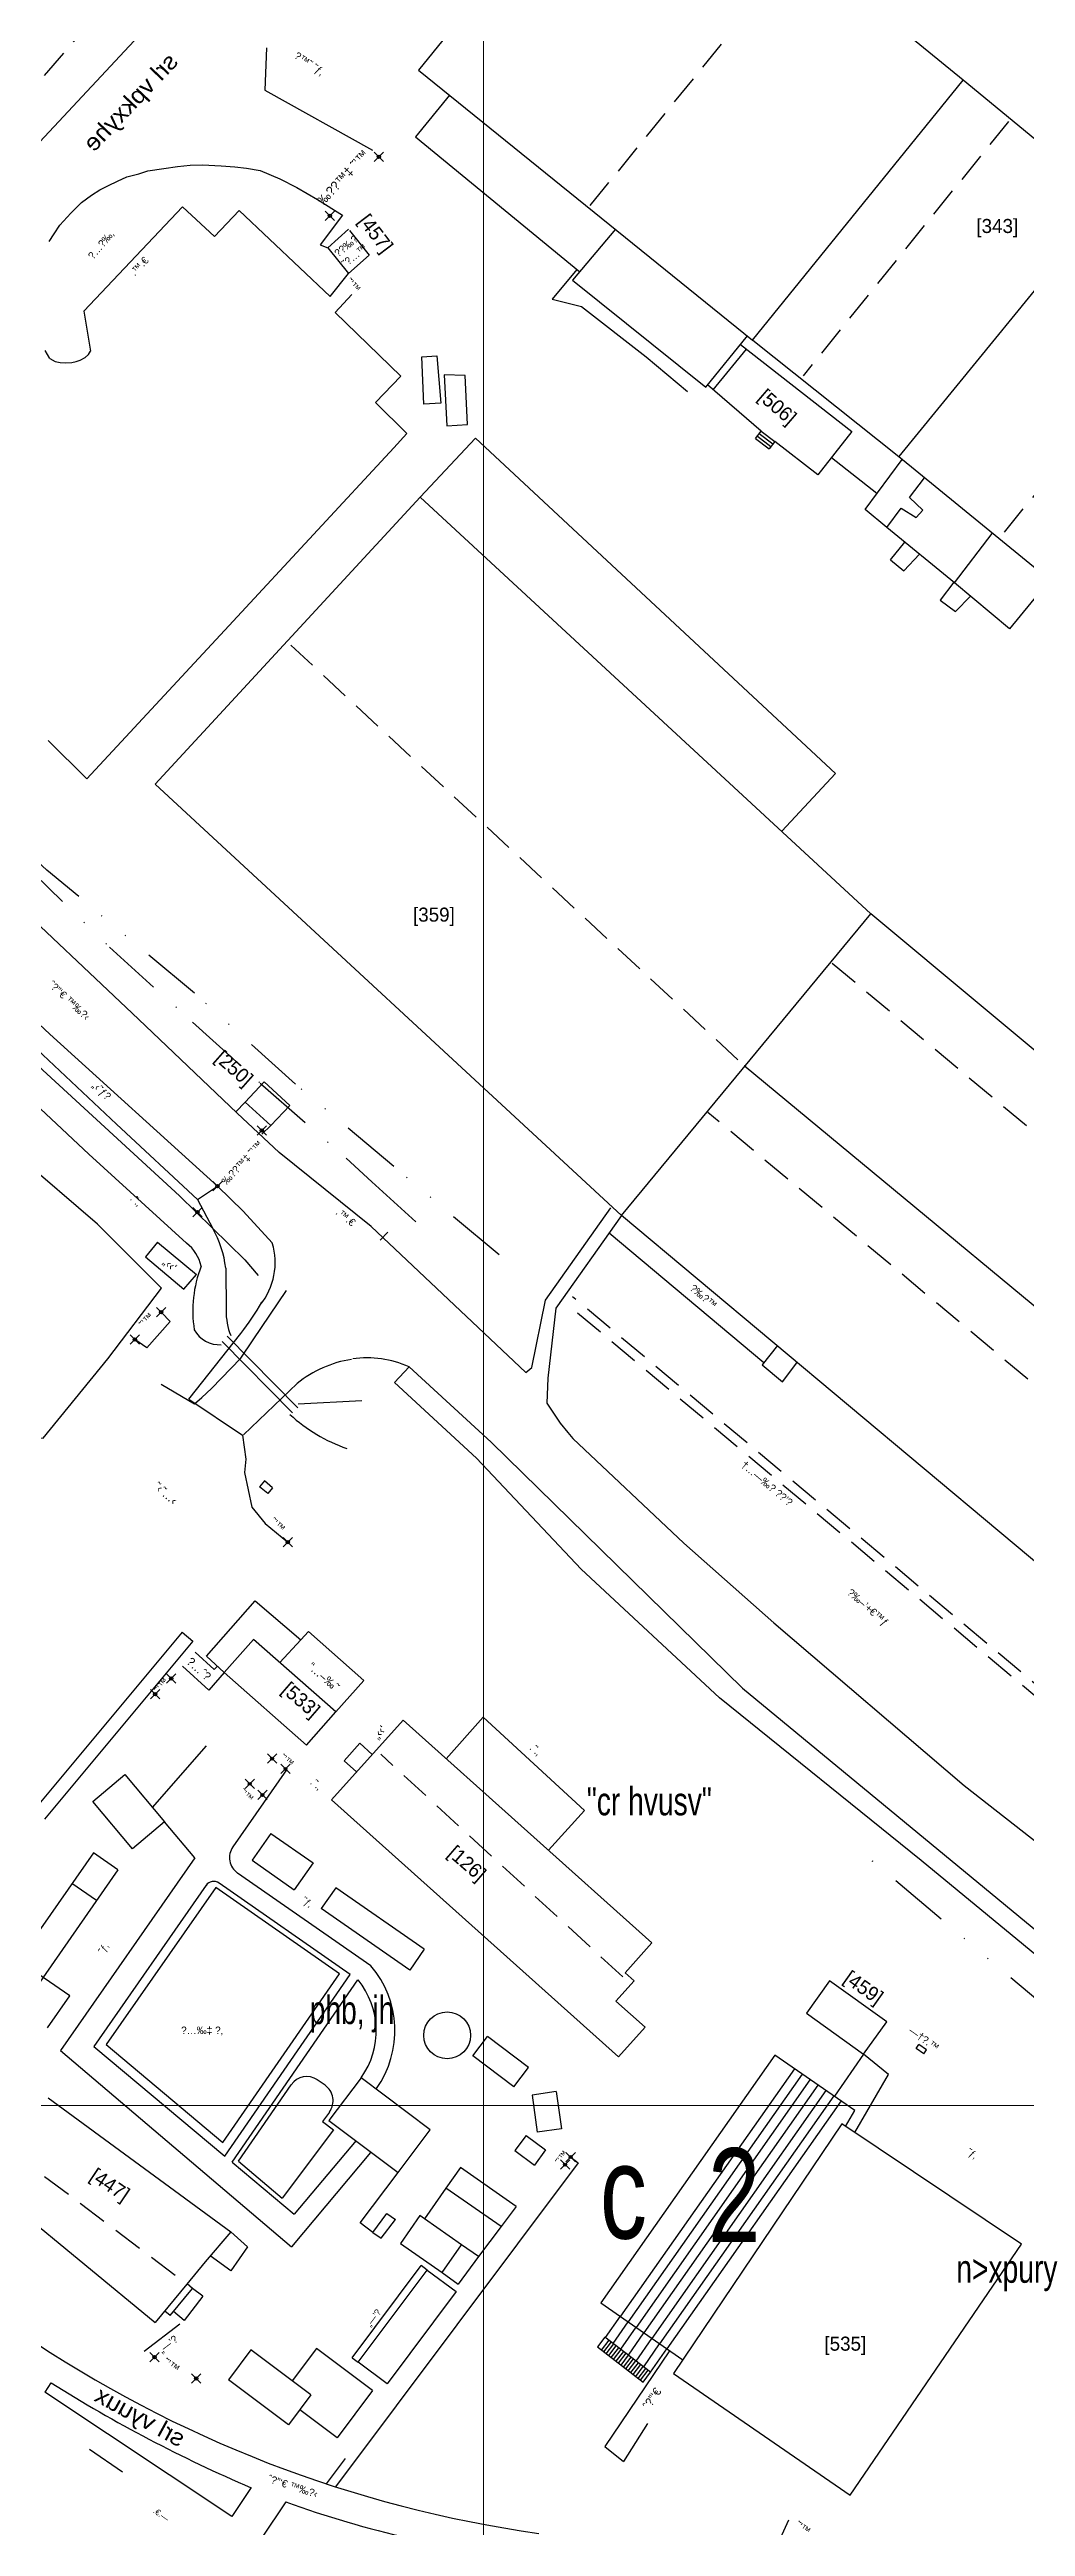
# Model space of a CAD drawing. Header units: millimetres. Extents: x 206768 to 208678, y 737854 to 739416.
# Drawn here: x 207191.2 to 207295.3, y 738824.6 to 739089 of the extents above; entities that cross this region are included whole.
import ezdxf
from ezdxf.enums import TextEntityAlignment as Align

# ---------------------------------------------------------------- set-up
doc = ezdxf.new("R2010")
doc.units = ezdxf.units.MM
doc.header["$LTSCALE"] = 0.5
doc.header["$PDMODE"] = 3
doc.header["$PDSIZE"] = 0.5
doc.linetypes.add('DIVIDE', pattern=[31.75, 12.7, -6.35, 0, -6.35, 0, -6.35])
doc.linetypes.add('HIDDEN', pattern=[9.525, 6.35, -3.175])
doc.layers.get('0').update_dxf_attribs({"color": 2})
for name, color, linetype in [('1BATIM', 6, 'Continuous'), ('1GADA', 14, 'Continuous'), ('1MADREGOT', 60, 'Continuous'), ('1TELE', 45, 'HIDDEN'), ('2LOCAL_PT', 7, 'Continuous'), ('E-SHELET', 15, 'Continuous'), ('F-AMPHI', 7, 'Continuous'), ('F-KIR-TOMECH', 140, 'Continuous'), ('F-MADREGOT', 61, 'Continuous'), ('H-KARAVAN', 6, 'Continuous'), ('H-KATAN', 6, 'Continuous'), ('H-MITKAN', 6, 'Continuous'), ('H-MIVNE', 6, 'Continuous'), ('H-OHEL', 6, 'Continuous'), ('H-ROOF', 6, 'HIDDEN'), ('H-SCHACHA', 6, 'Continuous'), ('H-TAS', 6, 'Continuous'), ('MISPAR', 1, 'Continuous'), ('R-KURKAR', 7, 'Continuous'), ('R-MIDRACHA', 31, 'Continuous'), ('reshet', 255, 'Continuous'), ('TEXT', 7, 'Continuous'), ('TR_ANOT_L', 7, 'Continuous'), ('W-CANAL', 7, 'DIVIDE')]:
    doc.layers.add(name, color=color, linetype=linetype)
for name, color, linetype, lineweight in [('1COVER', 7, 'Continuous', 25), ('1DIRT-ROAD', 30, 'HIDDEN', 25), ('1EVEN-SAFA', 7, 'Continuous', 25), ('1KAV-ASFLT', 7, 'Continuous', 25), ('1PRAT', 12, 'Continuous', 25), ('A-NOTE', 82, 'Continuous', 9), ('R-E-SAFA', 7, 'Continuous', 25), ('R-MER', 7, 'Continuous', 25), ('R-ROAD', 7, 'Continuous', 25), ('rehovot', 7, 'Continuous', 40)]:
    doc.layers.add(name, color=color, linetype=linetype, lineweight=lineweight)
doc.layers.add('help', color=2, linetype='Continuous', lineweight=9, plot=False)
doc.styles.add('NR1', font='narkism$.shx')
doc.styles.add('REHOV-BIG', font='gil1.shx', dxfattribs={"height": 1.8})
doc.styles.add('TRHEBTXT', font='hebtxt')

# ---------------------------------------------------------------- blocks, each defined once
blk = doc.blocks.new('TRP9910')
blk.add_circle((0, 0), 0.35)
blk.add_point((0, 0))
at = {"style": 'TRHEBTXT', "flags": 8}
blk.add_attdef('HIGHTM', text='', height=1.6, dxfattribs=at).set_placement((-1, 0), align=Align.RIGHT)
blk.add_attdef('NAME', text='', height=1.8, dxfattribs=at).set_placement((0, 2.1), align=Align.BOTTOM_CENTER)
blk.add_attdef('HIGHTC', (1, 0), '', height=1.6, dxfattribs=at)
blk.add_attdef('MARK', text='', height=2, dxfattribs=at).set_placement((0, -1.3), align=Align.TOP_CENTER)
blk = doc.blocks.new('ANOT1')
at = {"style": 'TRHEBTXT', "flags": 8}
blk.add_attdef('TEXT', text='', height=1.6, dxfattribs=at).set_placement((0, -1.16), align=Align.TOP_CENTER)
blk = doc.blocks.new('ANOT0')
at = {"style": 'TRHEBTXT', "flags": 8}
blk.add_attdef('TEXT', text='', height=1.6, dxfattribs=at).set_placement((0, -1.16), align=Align.TOP_CENTER)
blk = doc.blocks.new('TR_LOT')
at = {"flags": 8}
blk.add_attdef('LOT', text='', height=3, dxfattribs=at).set_placement((0, 0), align=Align.MIDDLE_CENTER)
blk = doc.blocks.new('ANOT200')
at = {"style": 'TRHEBTXT', "flags": 8}
blk.add_attdef('TEXT', text='', height=1.8, dxfattribs=at).set_placement((0, 0), align=Align.MIDDLE_CENTER)
blk = doc.blocks.new('ANOT21')
at = {"style": 'TRHEBTXT', "flags": 8}
blk.add_attdef('TEXT', text='', height=1.6, dxfattribs=at).set_placement((0, -1.16), align=Align.TOP_CENTER)
blk = doc.blocks.new('ANOT20')
at = {"style": 'TRHEBTXT', "flags": 8}
blk.add_attdef('TEXT', text='', height=1.6, dxfattribs=at).set_placement((0, -1.16), align=Align.TOP_CENTER)

msp = doc.modelspace()

# ---------------------------------------------------------------- linework, layer by layer
at = {"layer": '1BATIM'}
for p, q in [((207223.11, 739069.84), (207220.9, 739067.86)), ((207223.22, 739069.71), (207225.31, 739067.08)), ((207220.9, 739067.86), (207223.1, 739065.1)), ((207225.31, 739067.08), (207223.1, 739065.1)), ((207212.07, 738976.65), (207214.1, 738978.81)), ((207216.83, 738976.31), (207214.1, 738978.81)), ((207214.8, 738974.15), (207212.07, 738976.65)), ((207214.8, 738974.15), (207216.83, 738976.31)), ((207202.74, 738961.69), (207201.44, 738960.13)), ((207201.44, 738960.13), (207205.55, 738956.7)), ((207202.74, 738961.69), (207206.88, 738958.24)), ((207205.55, 738956.7), (207206.88, 738958.24)), ((207222.63, 738906.35), (207224.3, 738908.22)), ((207225.64, 738907.02), (207224.3, 738908.22)), ((207223.97, 738905.15), (207222.63, 738906.35)), ((207191.05, 738870.37), (207210.56, 738856.05)), ((207187.46, 738858.77), (207202.48, 738846.37)), ((207210.56, 738856.05), (207207.81, 738852.87)), ((207212.32, 738854.47), (207210.54, 738851.9)), ((207210.56, 738856.05), (207212.32, 738854.47)), ((207207.81, 738852.87), (207205.87, 738850.48)), ((207210.54, 738851.9), (207208.34, 738853.48)), ((207205.87, 738850.48), (207202.48, 738846.37))]:
    msp.add_line(p, q, dxfattribs=at)
at = {"layer": '1COVER'}
for p, q in [((207218.82, 738920.14), (207218.01, 738919.26)), ((207224.72, 738914.93), (207218.82, 738920.14)), ((207208.78, 738916.07), (207206.73, 738917.94)), ((207208.19, 738913.89), (207205.39, 738916.45)), ((207209.85, 738915.77), (207208.19, 738913.89)), ((207209.11, 738916.44), (207208.78, 738916.07)), ((207221.74, 738911.56), (207224.72, 738914.93)), ((207247.6, 738863.44), (207221.73, 738828.84)), ((207246.8, 738864.04), (207247.6, 738863.44)), ((207222.75, 738831.87), (207220.73, 738829.16)), ((207270.02, 738825.28), (207266.49, 738817.51))]:
    msp.add_line(p, q, dxfattribs=at)
msp.add_lwpolyline([(207267.4, 738948.84), (207250.89, 738962.67)], dxfattribs=at)
at = {"layer": '1DIRT-ROAD'}
msp.add_line((207175.14, 739068.17), (207208.18, 739106.62), dxfattribs=at)
at = {"layer": '1EVEN-SAFA'}
for p, q in [((207214.18, 739084.68), (207225.65, 739078.26)), ((207205.39, 739072.24), (207194.88, 739061.09)), ((207208.81, 739069.05), (207205.39, 739072.24)), ((207211.44, 739071.84), (207208.81, 739069.05)), ((207221.16, 739062.66), (207211.44, 739071.84)), ((207222.45, 739071.35), (207220.06, 739068.18)), ((207220.06, 739068.18), (207220.9, 739067.86)), ((207221.16, 739062.66), (207223.1, 739065.1)), ((207194.88, 739061.09), (207195.58, 739056.81))]:
    msp.add_line(p, q, dxfattribs=at)
for points in [[(207191.17, 739068.52, 0), (207191.69, 739069.35, 0), (207192.3, 739070.25, 0), (207193.47, 739071.54, 0), (207194.63, 739072.67, 0), (207195.69, 739073.46, 0), (207196.58, 739074.03, 0), (207197.5, 739074.5, 0), (207198.44, 739074.97, 0), (207199.45, 739075.41, 0), (207200.74, 739075.76, 0), (207201.71, 739076.06, 0), (207203.39, 739076.32, 0), (207204.84, 739076.54, 0), (207206.22, 739076.67, 0), (207207.51, 739076.7, 0), (207209.53, 739076.61, 0), (207210.98, 739076.48, 0), (207212.21, 739076.34, 0), (207213.67, 739076.11, 0)], [(207213.67, 739076.11, 0), (207215.76, 739075.21, 0), (207217.6, 739074.27, 0), (207219.79, 739072.99, 0), (207222.45, 739071.35, 0)], [(207191.23, 739056.05, 0), (207190.73, 739056.89, 0)], [(207191.23, 739056.05, 0), (207191.81, 739055.72, 0), (207192.33, 739055.62, 0), (207192.93, 739055.56, 0), (207193.58, 739055.61, 0), (207194.05, 739055.73, 0), (207194.49, 739055.86, 0), (207195.02, 739056.14, 0), (207195.35, 739056.45, 0), (207195.58, 739056.81, 0)]]:
    msp.add_polyline3d(points, dxfattribs=at)
at = {"layer": '1GADA'}
for p, q in [((207181.79, 738983.84), (207195.41, 738971.11)), ((207195.41, 738971.11), (207205.82, 738961.59)), ((207206.98, 738966.26), (207208.62, 738963.16)), ((207210, 738958.93), (207210.04, 738954.41)), ((207224.51, 738944.78), (207217.73, 738944.42))]:
    msp.add_line(p, q, dxfattribs=at)
for centre, radius, start, end in [((207199.27, 738957.77), 10.79, 6.1674, 29.9695), ((207203.37, 738958.33), 4.08, 11.3277, 53.1008), ((207219.89, 738954.35), 13.4, 159.1182, 188.5911), ((207217.18, 738954.33), 7.14, 179.3648, 201.3578), ((207209.35, 738953.85), 3.1, 209.0306, 272.9959), ((207228.46, 738955.88), 17.11, 227.3084, 251.1413)]:
    msp.add_arc(centre, radius, start, end, dxfattribs=at)
at = {"layer": '1KAV-ASFLT'}
for p, q in [((207180.47, 739068.78), (207201.74, 739091.54)), ((207214.34, 739089.21), (207214.18, 739084.68)), ((207170.15, 739003.53), (207191.24, 738983.92)), ((207200.69, 738985.5), (207184.53, 739000.79)), ((207191.24, 738983.92), (207209.12, 738967.67)), ((207200.69, 738985.5), (207211.24, 738975.46)), ((207211.24, 738975.46), (207215.71, 738971.27)), ((207225.51, 738963.38), (207215.71, 738971.27)), ((207211.85, 738965.03), (207209.12, 738967.67)), ((207211.85, 738965.03), (207214.97, 738961.62)), ((207242.02, 738947.78), (207225.51, 738963.38)), ((207245.22, 738954.66), (207244.36, 738947.19)), ((207204.09, 738953.23), (207201.58, 738950.42)), ((207204.09, 738953.23), (207203.11, 738954.23)), ((207206.05, 738944.96), (207211.62, 738951.97)), ((207201.58, 738950.42), (207200.32, 738951.32)), ((207211.89, 738941.12), (207217.61, 738946.62)), ((207229.56, 738948.4), (207228, 738946.71)), ((207228, 738946.71), (207236.77, 738938.65)), ((207229.56, 738948.4), (207238.33, 738940.34)), ((207206.05, 738944.96), (207211.8, 738941.09)), ((207205.36, 738920.07), (207189.53, 738901.06)), ((207205.36, 738920.07), (207206.51, 738919.11)), ((207206.51, 738919.11), (207190.68, 738900.1)), ((207278.05, 738875.03), (207274.93, 738870.53)), ((207280.72, 738872.86), (207278.05, 738875.03)), ((207277.1, 738866.65), (207280.72, 738872.86)), ((207191.36, 738839.95), (207190.69, 738838.96)), ((207210.64, 738825.67), (207190.69, 738838.96)), ((207198.99, 738830.42), (207195.46, 738832.84)), ((207212.7, 738828.75), (207210.64, 738825.67)), ((207216.4, 738827.22), (207213.82, 738823.36))]:
    msp.add_line(p, q, dxfattribs=at)
for points in [[(207242.02, 738947.78), (207242.64, 738948.34), (207244.12, 738955.53), (207251.08, 738965.36)], [(207244.26, 738944.51), (207245.68, 738942.39), (207246.51, 738941.38), (207247.03, 738940.75), (207258.87, 738929.59), (207268.46, 738921.07), (207288.77, 738903.72), (207305.58, 738890.53), (207312.33, 738885.4), (207315.68, 738884.69), (207318.22, 738884.49), (207319.32, 738884.81), (207320.32, 738885.25), (207334.73, 738891.21)], [(207238.33, 738940.34), (207265.12, 738914.08), (207298.89, 738886.22), (207309.7, 738878.02), (207329.08, 738863.33), (207349.53, 738847.76), (207369.88, 738832.94), (207376.19, 738827.98), (207376.78, 738827.41), (207377.56, 738826.32), (207378.08, 738824.49), (207378.48, 738817.59), (207376.43, 738810.95)]]:
    msp.add_lwpolyline(points, dxfattribs=at)
for centre, radius, start, end in [((207208.08, 738959.53), 7.2, 321.2025, 16.8462), ((207186.41, 738971.47), 31.87, 322.2667, 329.4815), ((207225.31, 738937.12), 12.22, 98.8715, 129.0169), ((207225.03, 738938.06), 11.29, 66.3535, 97.5465), ((207261.52, 738952.68), 130.08, 235.67, 261.9883), ((207273.47, 738970.46), 154.19, 237.8255, 246.7903), ((207254.73, 738933.61), 113.08, 250.1863, 264.1218)]:
    msp.add_arc(centre, radius, start, end, dxfattribs=at)
at = {"layer": '1MADREGOT'}
for p, q in [((207266.52, 739047.49), (207267.12, 739048.28)), ((207266.52, 739047.49), (207267.97, 739046.39)), ((207266.72, 739047.75), (207268.17, 739046.65)), ((207266.92, 739048.02), (207268.37, 739046.92)), ((207268.57, 739047.18), (207267.97, 739046.39))]:
    msp.add_line(p, q, dxfattribs=at)
at = {"layer": '1PRAT'}
for p, q in [((207184.26, 738987.55), (207198.36, 738974.29)), ((207212.07, 738976.65), (207211.08, 738975.62)), ((207198.36, 738974.29), (207206.98, 738966.26)), ((207214.8, 738974.15), (207213.86, 738973.23)), ((207206.98, 738966.26), (207209.12, 738967.67)), ((207210.17, 738951.66), (207217.7, 738944.03)), ((207209.61, 738951.1), (207217.14, 738943.47)), ((207214.13, 738936.21), (207213.61, 738935.59)), ((207215, 738935.48), (207214.13, 738936.21)), ((207214.48, 738934.86), (207213.61, 738935.59)), ((207215, 738935.48), (207214.48, 738934.86)), ((207214.81, 738898.59), (207212.81, 738895.72)), ((207214.81, 738898.59), (207219.33, 738895.44)), ((207212.81, 738895.72), (207217.32, 738892.57)), ((207219.33, 738895.44), (207217.32, 738892.57)), ((207208.95, 738892.8), (207197.26, 738876.04)), ((207222.13, 738883.61), (207208.95, 738892.8)), ((207221.75, 738892.79), (207220.2, 738890.57)), ((207231.18, 738886.22), (207221.75, 738892.79)), ((207229.63, 738883.99), (207220.2, 738890.57)), ((207231.18, 738886.22), (207229.63, 738883.99)), ((207209.71, 738865.61), (207222.13, 738883.61)), ((207197.26, 738876.04), (207209.71, 738865.61)), ((207236.36, 738874.84), (207237.92, 738876.92)), ((207242.31, 738873.61), (207237.92, 738876.92)), ((207283.65, 738875.64), (207283.94, 738876.05)), ((207284.46, 738875.06), (207283.65, 738875.64)), ((207284.75, 738875.47), (207283.94, 738876.05)), ((207284.46, 738875.06), (207284.75, 738875.47)), ((207240.75, 738871.54), (207236.36, 738874.84)), ((207240.75, 738871.54), (207242.31, 738873.61)), ((207211.35, 738863.59), (207216.99, 738871.76)), ((207220.6, 738871.7), (207219.77, 738872.27)), ((207245.26, 738871.03), (207242.69, 738870.66)), ((207242.69, 738870.66), (207243.24, 738866.7)), ((207245.26, 738871.03), (207245.82, 738867.06)), ((207221.06, 738868.85), (207220.31, 738867.85)), ((207220.31, 738867.85), (207221.51, 738866.95)), ((207245.82, 738867.06), (207243.24, 738866.7)), ((207221.51, 738866.95), (207216.02, 738859.67)), ((207242.04, 738866.35), (207240.84, 738864.75)), ((207240.84, 738864.75), (207242.93, 738863.19)), ((207242.04, 738866.35), (207244.12, 738864.8)), ((207244.12, 738864.8), (207242.93, 738863.19)), ((207211.35, 738863.59), (207216.02, 738859.67)), ((207224.33, 738857.02), (207228.38, 738862.4)), ((207225.69, 738856), (207224.33, 738857.02)), ((207225.69, 738856), (207227.2, 738858)), ((207226.59, 738855.37), (207228.1, 738857.37)), ((207227.2, 738858), (207228.1, 738857.37)), ((207225.69, 738856), (207226.59, 738855.37)), ((207223.5, 738842.62), (207230.85, 738852.45)), ((207231.49, 738851.97), (207230.85, 738852.45)), ((207233.08, 738851.7), (207234.8, 738850.49)), ((207236.98, 738853.41), (207234.8, 738850.49)), ((207204.07, 738847.11), (207206.47, 738850.02)), ((207207.55, 738849.19), (207205.56, 738846.6)), ((207206.47, 738850.02), (207205.89, 738850.5)), ((207207.55, 738849.19), (207206.47, 738850.02)), ((207201.3, 738843.33), (207205.09, 738846.25)), ((207204.07, 738847.11), (207203.49, 738847.59)), ((207205.56, 738846.6), (207204.42, 738847.54)), ((207219.67, 738843.61), (207217.09, 738840.17)), ((207225.67, 738839.12), (207219.67, 738843.61)), ((207223.5, 738842.62), (207224.14, 738842.14)), ((207225.67, 738839.12), (207221.9, 738834.07)), ((207221.9, 738834.07), (207217.9, 738837.07))]:
    msp.add_line(p, q, dxfattribs=at)
msp.add_circle((207233.62, 738877.03), 2.5, dxfattribs=at)
for centre, start, end in [((207218.64, 738870.63), 55.4031, 145.4031), ((207219.46, 738870.06), 323.0154, 55.4031)]:
    msp.add_arc(centre, 2, start, end, dxfattribs=at)
at = {"layer": '1TELE'}
for p, q in [((207326.64, 738887.87), (207246.42, 738955.06)), ((207327.69, 738888.3), (207247, 738955.88))]:
    msp.add_line(p, q, dxfattribs=at)
at = {"layer": 'E-SHELET'}
msp.add_lwpolyline([(207227.29, 738962.77), (207226.47, 738961.9)], dxfattribs=at)
at = {"layer": 'F-AMPHI'}
for p, q in [((207270.66, 738873.47), (207252.1, 738847.04)), ((207271.49, 738872.88), (207252.93, 738846.45)), ((207272.33, 738872.29), (207253.77, 738845.86)), ((207273.17, 738871.7), (207254.61, 738845.27)), ((207274.03, 738871.15), (207255.45, 738844.69)), ((207274.87, 738870.57), (207256.29, 738844.1)), ((207275.64, 738870.03), (207257.05, 738843.56))]:
    msp.add_line(p, q, dxfattribs=at)
for points in [[(207250.53, 738844.78), (207252.1, 738847.04)], [(207251.34, 738844.15), (207252.93, 738846.45)], [(207252.15, 738843.52), (207253.77, 738845.87)], [(207252.97, 738842.9), (207254.61, 738845.28)], [(207253.78, 738842.27), (207255.45, 738844.69)], [(207254.59, 738841.65), (207256.29, 738844.1)], [(207255.33, 738841.08), (207257.06, 738843.56)]]:
    msp.add_lwpolyline(points, dxfattribs=at)
at = {"layer": 'F-KIR-TOMECH'}
msp.add_line((207247.47, 739065.54), (207244.81, 739062.38), dxfattribs=at)
msp.add_lwpolyline([(207244.81, 739062.38), (207247.97, 739061.57), (207254.87, 739056.21), (207259.27, 739052.5)], dxfattribs=at)
at = {"layer": 'F-MADREGOT'}
for p, q in [((207250.46, 738844.83), (207249.65, 738843.77)), ((207249.65, 738843.77), (207254.52, 738840.02)), ((207250.08, 738843.44), (207250.89, 738844.5)), ((207250.34, 738843.24), (207251.15, 738844.3)), ((207255.33, 738841.08), (207250.46, 738844.83)), ((207250.6, 738843.04), (207251.41, 738844.1)), ((207250.86, 738842.84), (207251.67, 738843.89)), ((207251.12, 738842.64), (207251.93, 738843.69)), ((207251.38, 738842.44), (207252.2, 738843.49)), ((207251.64, 738842.24), (207252.46, 738843.29)), ((207251.91, 738842.03), (207252.72, 738843.09)), ((207252.17, 738841.83), (207252.98, 738842.89)), ((207252.43, 738841.63), (207253.24, 738842.69)), ((207252.69, 738841.43), (207253.5, 738842.49)), ((207252.95, 738841.23), (207253.76, 738842.28)), ((207253.21, 738841.03), (207254.03, 738842.08)), ((207253.48, 738840.83), (207254.29, 738841.88)), ((207253.74, 738840.63), (207254.55, 738841.68)), ((207254, 738840.42), (207254.81, 738841.48)), ((207254.26, 738840.22), (207255.07, 738841.28)), ((207254.52, 738840.02), (207255.33, 738841.08))]:
    msp.add_line(p, q, dxfattribs=at)
at = {"layer": 'H-KARAVAN'}
for points in [[(207230.91, 739056.2), (207232.52, 739056.32), (207232.94, 739051.25), (207231.13, 739051.16), (207230.91, 739056.2)], [(207233.6, 739048.86), (207235.8, 739049), (207235.54, 739054.22), (207233.3, 739054.28), (207233.6, 739048.86)]]:
    msp.add_lwpolyline(points, dxfattribs=at)
at = {"layer": 'H-KATAN'}
msp.add_lwpolyline([(207268.85, 738950.68), (207267.23, 738948.62), (207269.38, 738946.81), (207270.93, 738948.84)], dxfattribs=at)
at = {"layer": 'H-MITKAN'}
msp.add_line((207280.91, 739034.53), (207282.46, 739036.42), dxfattribs=at)
for points in [[(207280.91, 739034.53), (207282.33, 739033.36), (207284.01, 739035.15)], [(207287.66, 739032.16), (207286.2, 739030.22), (207287.85, 739029.03), (207289.47, 739030.65)]]:
    msp.add_lwpolyline(points, dxfattribs=at)
at = {"layer": 'H-MIVNE'}
for p, q in [((207264.93, 739057.53), (207276.78, 739048.23)), ((207267.12, 739048.28), (207261.4, 739053.21)), ((207267.12, 739048.28), (207268.57, 739047.18)), ((207273.18, 739043.63), (207268.57, 739047.18)), ((207276.78, 739048.23), (207273.18, 739043.63)), ((207212.96, 738919.3), (207209.85, 738915.77)), ((207221.74, 738911.56), (207212.96, 738919.3)), ((207209.85, 738915.77), (207218.63, 738908.02)), ((207218.63, 738908.02), (207221.74, 738911.56)), ((207221.3, 738902.17), (207228.92, 738910.68)), ((207228.92, 738910.68), (207255.46, 738886.91)), ((207195.81, 738902), (207199.23, 738904.87)), ((207199.23, 738904.87), (207203.47, 738899.82)), ((207200.05, 738896.95), (207195.81, 738902)), ((207251.91, 738874.75), (207221.3, 738902.17)), ((207203.47, 738899.82), (207200.05, 738896.95)), ((207195.89, 738896.53), (207185.51, 738881.63)), ((207198.51, 738894.71), (207195.89, 738896.53)), ((207198.51, 738894.71), (207188.14, 738879.8)), ((207196.23, 738891.42), (207193.6, 738893.25)), ((207255.46, 738886.91), (207252.6, 738883.72)), ((207193.36, 738881.24), (207187.89, 738885.04)), ((207252.6, 738883.72), (207253.56, 738882.86)), ((207190.98, 738877.82), (207193.36, 738881.24)), ((207253.56, 738882.86), (207251.61, 738880.69)), ((207251.61, 738880.69), (207254.73, 738877.9)), ((207274.41, 738882.86), (207271.94, 738879.4)), ((207280.52, 738878.49), (207274.41, 738882.86)), ((207254.73, 738877.9), (207251.91, 738874.75)), ((207271.94, 738879.4), (207278.05, 738875.03)), ((207278.05, 738875.03), (207280.52, 738878.49)), ((207224.45, 738872.51), (207221.01, 738867.95)), ((207231.82, 738866.96), (207224.45, 738872.51)), ((207221.01, 738867.95), (207228.38, 738862.4)), ((207228.38, 738862.4), (207231.82, 738866.96)), ((207235.04, 738862.94), (207233.49, 738860.73)), ((207241, 738858.78), (207235.04, 738862.94)), ((207233.49, 738860.73), (207231.2, 738857.45)), ((207239.38, 738856.62), (207233.49, 738860.73)), ((207230.71, 738857.79), (207228.63, 738854.81)), ((207231.2, 738857.45), (207230.71, 738857.79)), ((207235.16, 738854.68), (207231.2, 738857.45)), ((207239.38, 738856.62), (207236.98, 738853.41)), ((207241, 738858.78), (207239.38, 738856.62)), ((207228.63, 738854.81), (207233.08, 738851.7)), ((207233.08, 738851.7), (207235.16, 738854.68)), ((207236.98, 738853.41), (207235.16, 738854.68)), ((207224.14, 738842.14), (207231.49, 738851.97)), ((207231.49, 738851.97), (207234.57, 738849.68)), ((207234.57, 738849.68), (207227.21, 738839.84)), ((207212.69, 738843.46), (207210.29, 738840.26)), ((207219.09, 738838.67), (207212.69, 738843.46)), ((207227.21, 738839.84), (207224.14, 738842.14)), ((207216.7, 738835.47), (207210.29, 738840.26)), ((207219.09, 738838.67), (207216.7, 738835.47))]:
    msp.add_line(p, q, dxfattribs=at)
at = {"layer": 'H-OHEL'}
msp.add_lwpolyline([(207164.64, 738945.24), (207166.06, 738946.83), (207174.08, 738939.54), (207176.95, 738942.82), (207190.52, 738940.78), (207197.42, 738949.25), (207203.16, 738956.78), (207196.34, 738963.62), (207179.56, 738977.99), (207176.56, 738975), (207169.52, 738981.6), (207165.21, 738977), (207139.49, 738999.35), (207126.1, 738983.98)], dxfattribs=at)
at = {"layer": 'H-ROOF'}
for points in [[(207248.88, 739072.35), (207283.74, 739115.22)], [(207293.49, 739081.34), (207271.61, 739054.18)], [(207293.08, 739037.51), (207314.49, 739063.8)], [(207216.93, 739025.44), (207265.43, 738980.43)], [(207274.71, 738991.48), (207323.45, 738950.72), (207407.4, 738883.5)], [(207394.75, 738867.44), (207310.2, 738934.89), (207261.44, 738975.55)], [(207252.37, 738883.27), (207226.54, 738907.05)], [(207186.88, 738864.85), (207205.88, 738850.49)]]:
    msp.add_lwpolyline(points, dxfattribs=at)
at = {"layer": 'H-SCHACHA'}
for p, q in [((207207.95, 738917.5), (207213.15, 738923.43)), ((207213.15, 738923.43), (207218.01, 738919.26)), ((207209.85, 738915.77), (207207.95, 738917.5)), ((207218.01, 738919.26), (207215.77, 738916.82)), ((207233.53, 738906.55), (207237.47, 738911)), ((207237.47, 738911), (207248.28, 738901.04)), ((207248.28, 738901.04), (207244.42, 738896.79)), ((207268.59, 738874.92), (207250.03, 738848.49)), ((207277.12, 738869.01), (207268.59, 738874.92)), ((207275.72, 738867.57), (207257.77, 738840.93)), ((207294.9, 738854.74), (207275.72, 738867.57)), ((207276.12, 738867.3), (207277.12, 738869.01)), ((207276.63, 738827.96), (207294.9, 738854.74)), ((207250.03, 738848.49), (207258.75, 738842.38)), ((207257.77, 738840.93), (207276.63, 738827.96))]:
    msp.add_line(p, q, dxfattribs=at)
for points in [[(207233.88, 739084.13), (207230.23, 739079.7), (207247.76, 739065.3)], [(207230.74, 739041.23), (207236.66, 739047.54), (207275.06, 739011.73), (207269.31, 739005.56)]]:
    msp.add_lwpolyline(points, dxfattribs=at)
at = {"layer": 'H-TAS'}
for p, q in [((207251.57, 739069.83), (207247.01, 739064.4)), ((207247.01, 739064.4), (207261.22, 739052.99)), ((207261.22, 739052.99), (207265.67, 739058.44)), ((207262.01, 739052.69), (207265.56, 739057.03)), ((207300.67, 738923.97), (207252.22, 738964.55))]:
    msp.add_line(p, q, dxfattribs=at)
for points in [[(207266.21, 739058), (207288.66, 739085.73), (207281.74, 739091.41), (207294.56, 739107.15), (207265.72, 739130.22), (207230.55, 739086.82), (207266.21, 739058)], [(207304.16, 739072.98), (207288.66, 739085.73)], [(207314.12, 739019.02), (207306.07, 739025.76), (207328.4, 739053.25), (207304.16, 739072.98), (207281.79, 739045.56), (207306.07, 739025.76)], [(207266.22, 739057.99), (207281.79, 739045.56)], [(207279.47, 739041.61), (207274.63, 739045.42)], [(207280.52, 739038.01), (207278.21, 739039.91), (207282.18, 739045.24)], [(207287.73, 739032.1), (207280.52, 739038.01), (207282.05, 739040.05), (207283.64, 739039.06), (207284.38, 739039.86), (207282.94, 739041.2), (207284.55, 739043.29)], [(207252.22, 738964.55), (207278.83, 738996.76), (207230.74, 739041.23), (207202.48, 739010.6), (207252.22, 738964.55)], [(207297.86, 739032.33), (207293.63, 739027.19), (207287.73, 739032.1), (207291.75, 739037.36)], [(207302.77, 738976.76), (207278.83, 738996.76)], [(207265.32, 738980.56), (207314.33, 738939.94), (207398.85, 738872.36), (207408.94, 738885.36)]]:
    msp.add_lwpolyline(points, dxfattribs=at)
at = {"layer": 'help', "elevation": 8.36}
for points in [[(207039.06, 739150.21), (207237.51, 739150.21), (207237.51, 738869.54), (207039.06, 738869.54)], [(207237.51, 739150.21), (207435.96, 739150.21), (207435.96, 738869.54), (207237.51, 738869.54)], [(207039.06, 738869.54), (207237.51, 738869.54), (207237.51, 738588.88), (207039.06, 738588.88)], [(207237.51, 738869.54), (207435.96, 738869.54), (207435.96, 738588.88), (207237.51, 738588.88)]]:
    msp.add_lwpolyline(points, close=True, dxfattribs=at)
at = {"layer": 'R-E-SAFA'}
for p, q in [((207223.45, 739062.86), (207221.68, 739060.94)), ((207221.68, 739060.94), (207228.68, 739054.15)), ((207228.68, 739054.15), (207225.98, 739051.32)), ((207225.98, 739051.32), (207229.32, 739048.01)), ((207229.32, 739048.01), (207227.94, 739046.49)), ((207227.94, 739046.49), (207210.79, 739027.99)), ((207210.79, 739027.99), (207195.17, 739011.15)), ((207195.17, 739011.15), (207191.07, 739015.24))]:
    msp.add_line(p, q, dxfattribs=at)
at = {"layer": 'R-KURKAR'}
for p, q in [((207211.8, 738941.09), (207212.13, 738938.53)), ((207212.13, 738938.53), (207212.02, 738937.1)), ((207212.02, 738937.1), (207212.79, 738933.41)), ((207212.79, 738933.41), (207214.22, 738931.66)), ((207214.22, 738931.66), (207216.62, 738929.67))]:
    msp.add_line(p, q, dxfattribs=at)
msp.add_lwpolyline([(207203.11, 738946.55), (207206.66, 738944.46), (207207.47, 738945.11), (207208.49, 738946.07)], dxfattribs=at)
at = {"layer": 'R-MER'}
for p, q in [((207252.22, 738964.55), (207245.22, 738954.66)), ((207244.36, 738947.19), (207244.26, 738944.51)), ((207202.19, 738901.35), (207207.96, 738907.93)), ((207216.5, 738905.38), (207210.76, 738897.15)), ((207206.7, 738895.98), (207203.47, 738899.82)), ((207206.7, 738895.98), (207192.37, 738875.43)), ((207225.47, 738884.45), (207211.26, 738894.36)), ((207207.9, 738893.05), (207195.92, 738875.86)), ((207223.29, 738883.54), (207209.29, 738893.29)), ((207209.91, 738864.14), (207223.29, 738883.54)), ((207210.68, 738863.5), (207224.11, 738882.96)), ((207192.37, 738875.43), (207217.02, 738854.45)), ((207195.92, 738875.86), (207209.91, 738864.14)), ((207225.46, 738864.53), (207217.02, 738854.45)), ((207223.93, 738865.82), (207217.32, 738857.93)), ((207210.68, 738863.5), (207217.32, 738857.93)), ((207255, 738835.59), (207252.45, 738831.56))]:
    msp.add_line(p, q, dxfattribs=at)
msp.add_lwpolyline([(207257.33, 738843.37), (207250.45, 738833.16), (207252.45, 738831.56)], dxfattribs=at)
for centre, radius, start, end in [((207212.4, 738896), 2, 145.1145, 235.1145), ((207208.72, 738892.47), 1, 55.1145, 145.1145), ((207217.4, 738877.52), 8.65, 324.6453, 39.0533), ((207217.4, 738877.52), 10.65, 324.6453, 40.6494)]:
    msp.add_arc(centre, radius, start, end, dxfattribs=at)
at = {"layer": 'R-MIDRACHA'}
for points in [[(207115.58, 739049.98), (207125.61, 739040.8), (207143.08, 739024.44), (207157.4, 739011.09), (207186.95, 738983.33), (207205.08, 738966.64), (207212.03, 738959.83), (207213.46, 738958.13)], [(207376.96, 738824.27), (207359.9, 738837.08), (207346.12, 738847.82), (207326.2, 738862.75), (207306.04, 738877.71), (207284.2, 738895.71), (207262.69, 738913.07), (207247.91, 738926.81), (207236.77, 738938.65)]]:
    msp.add_lwpolyline(points, dxfattribs=at)
at = {"layer": 'R-ROAD'}
msp.add_lwpolyline([(207208.49, 738946.07), (207208.49, 738946.07), (207211.61, 738949.33), (207212.93, 738951.28), (207216.48, 738956.56)], dxfattribs=at)
at = {"layer": 'W-CANAL'}
for points in [[(207239.17, 738960.34), (207227.94, 738969.78), (207217.45, 738978.56), (207206.66, 738988.29), (207190.93, 739001.41), (207180.2, 739011.35), (207176.8, 739014.39), (207173.99, 739017.06), (207171.95, 739019.21), (207171.02, 739020.34), (207169.94, 739021.83), (207167.66, 739026.21), (207166.47, 739030.29), (207164.5, 739036.51)], [(207163.81, 739035.53), (207166.22, 739028.07), (207166.78, 739026.42), (207168.15, 739023), (207169.01, 739021.69), (207170.09, 739020.12), (207171.04, 739018.91), (207171.98, 739017.74), (207173.06, 739016.57), (207174.04, 739015.75), (207181.67, 739008.56), (207188.05, 739002.52), (207197.59, 738993.19), (207206.45, 738985.2), (207213.69, 738978.67), (207222.84, 738970.67), (207225.59, 738968.16), (207231.87, 738962.43)], [(207372.3, 738822.94), (207356.91, 738834.78), (207344.48, 738844.39), (207318.17, 738863.56), (207298.62, 738879.07), (207277.06, 738897.26)]]:
    msp.add_lwpolyline(points, dxfattribs=at)

# ---------------------------------------------------------------- block references
at = {"layer": '2LOCAL_PT'}
ref = msp.add_blockref('TRP9910', (207221.12, 739071.26, 9.27), dxfattribs=dict(at, xscale=0.500000000001975, yscale=0.5, zscale=0.5, rotation=47.70149766450984))
ref.add_attrib('MARK', '‰\x8c\x8e™‡ ˜’™', dxfattribs={"layer": '0', "height": 1, "rotation": 47.7015, "style": 'TRHEBTXT', "flags": 8}).set_placement((207222.15, 739075.7, -9.27), align=Align.TOP_CENTER)
for p, xscale, yscale, zscale in [((207226.34, 739077.56, 9.07), 0.5, 0.5, 0.5), ((207213.84, 738973.62, 9.33), 0.5, 0.5, 0.5), ((207206.98, 738964.9, 9.37), 0.5, 0.5, 0.5), ((207214.95, 738906.58), 0.4500000000116415, 0.4499999999534339, 0.45), ((207212.57, 738903.88), 0.4500000000116415, 0.4499999999534339, 0.45), ((207216.38, 738905.47), 0.4500000000116415, 0.4499999999534339, 0.45), ((207213.92, 738902.7), 0.4500000000116415, 0.4499999999534339, 0.45), ((207246.8, 738864.04), 0.4500000000116415, 0.4499999999534339, 0.45), ((207246.21, 738863.24), 0.4500000000116415, 0.4499999999534339, 0.45)]:
    msp.add_blockref('TRP9910', p, dxfattribs=dict(at, xscale=xscale, yscale=yscale, zscale=zscale))
ref = msp.add_blockref('TRP9910', (207209.12, 738967.67, 9.37), dxfattribs=dict(at, xscale=0.5000000000229491, yscale=0.5, zscale=0.5, rotation=318.5390402139814))
ref.add_attrib('MARK', '‰\x8c\x8e™‡ ˜’™', dxfattribs={"layer": '0', "height": 0.8, "rotation": 47.478, "style": 'TRHEBTXT', "flags": 8}).set_placement((207211.47, 738970.46, 9.37), align=Align.TOP_CENTER)
at = {"layer": '2LOCAL_PT', "yscale": 0.5, "zscale": 0.5}
for p, xscale, rotation in [((207203.11, 738954.23, 9.52), 0.5000000000283372, 44.70143587620256), ((207204.19, 738915.13, 10.33), 0.5000000000277501, 318.6872035739723), ((207206.86, 738840.4, 13.74), 0.5000000000017361, 326.9006263678012)]:
    msp.add_blockref('TRP9910', p, dxfattribs=dict(at, xscale=xscale, rotation=rotation))
at = {"layer": '2LOCAL_PT'}
ref = msp.add_blockref('TRP9910', (207200.32, 738951.32, 9.58), dxfattribs=dict(at, xscale=0.5000000000360145, yscale=0.5, zscale=0.5, rotation=47.37403366147268))
ref.add_attrib('MARK', '˜’™', dxfattribs={"layer": '0', "height": 0.8, "rotation": 47.374, "style": 'TRHEBTXT', "flags": 8}).set_placement((207201.25, 738953.66), align=Align.TOP_CENTER)
ref = msp.add_blockref('TRP9910', (207216.62, 738929.67, 9.79), dxfattribs=dict(at, xscale=0.5000000000382612, yscale=0.5, zscale=0.5, rotation=318.9266205665689))
ref.add_attrib('MARK', '˜’™', dxfattribs={"layer": '0', "height": 0.8, "rotation": 318.9266, "style": 'TRHEBTXT', "flags": 8}).set_placement((207215.82, 738931.8, -9.79), align=Align.TOP_CENTER)
ref = msp.add_blockref('TRP9910', (207202.47, 738913.45, 10.43), dxfattribs=dict(at, xscale=0.4999999999812687, yscale=0.5, zscale=0.5, rotation=51.68994338025642))
ref.add_attrib('MARK', '˜’™', dxfattribs={"layer": '0', "height": 0.8, "rotation": 52.529, "style": 'TRHEBTXT', "flags": 8}).set_placement((207202.86, 738914.65, -10.43), align=Align.TOP_CENTER)
ref = msp.add_blockref('TRP9910', (207202.41, 738842.67, 13.74), dxfattribs=dict(at, xscale=0.5000000000017361, yscale=0.5, zscale=0.5, rotation=326.9006263678012))
ref.add_attrib('MARK', '˜’™', dxfattribs={"layer": '0', "height": 0.87, "rotation": 326.9006, "style": 'TRHEBTXT', "flags": 8}).set_placement((207204.45, 738842.14, -13.74), align=Align.TOP_CENTER)
at = {"layer": 'MISPAR'}
ref = msp.add_blockref('TR_LOT', (207228.07, 739070.68), dxfattribs=dict(at, xscale=0.5, yscale=0.5, zscale=0.5))
ref.add_attrib('LOT', '[457]', dxfattribs={"layer": '0', "height": 1.5, "rotation": 307.2707, "flags": 8}).set_placement((207226.02, 739069.39), align=Align.MIDDLE_CENTER)
ref = msp.add_blockref('TR_LOT', (207316.21, 739050.33), dxfattribs=dict(at, xscale=0.5, yscale=0.5, zscale=0.5))
ref.add_attrib('LOT', '[343]', dxfattribs={"layer": '0', "height": 1.5, "flags": 8}).set_placement((207292.31, 739070.18), align=Align.MIDDLE_CENTER)
ref = msp.add_blockref('TR_LOT', (207268.87, 739050.88), dxfattribs=dict(at, xscale=0.5, yscale=0.5, zscale=0.5))
ref.add_attrib('LOT', '[506]', dxfattribs={"layer": '0', "height": 1.5, "rotation": 319.2519, "flags": 8}).set_placement((207268.87, 739050.88), align=Align.MIDDLE_CENTER)
at = {"layer": 'MISPAR', "xscale": 0.5, "yscale": 0.5, "zscale": 0.5}
msp.add_blockref('TR_LOT', (207232.21, 738996.67), dxfattribs=at).add_auto_attribs({'LOT': '[359]'})
at = {"layer": 'MISPAR'}
ref = msp.add_blockref('TR_LOT', (207215.72, 738979.87), dxfattribs=dict(at, xscale=0.5, yscale=0.5, zscale=0.5))
ref.add_attrib('LOT', '[250]', dxfattribs={"layer": '0', "height": 1.5, "rotation": 318.5265, "flags": 8}).set_placement((207210.91, 738980.27), align=Align.MIDDLE_CENTER)
ref = msp.add_blockref('TR_LOT', (207218.5, 738913.87), dxfattribs=dict(at, xscale=0.5, yscale=0.5, zscale=0.5))
ref.add_attrib('LOT', '[533]', dxfattribs={"layer": '0', "height": 1.5, "rotation": 319.1877, "flags": 8}).set_placement((207218.04, 738912.86), align=Align.MIDDLE_CENTER)
ref = msp.add_blockref('TR_LOT', (207236.35, 738897.2), dxfattribs=dict(at, xscale=0.5, yscale=0.5, zscale=0.5))
ref.add_attrib('LOT', '[126]', dxfattribs={"layer": '0', "height": 1.5, "rotation": 319.1877, "flags": 8}).set_placement((207235.76, 738895.41), align=Align.MIDDLE_CENTER)
ref = msp.add_blockref('TR_LOT', (207277.82, 738882.39), dxfattribs=dict(at, xscale=0.5, yscale=0.5, zscale=0.5))
ref.add_attrib('LOT', '[459]', dxfattribs={"layer": '0', "height": 1.5, "rotation": 324.6461, "flags": 8}).set_placement((207278.06, 738882.15), align=Align.MIDDLE_CENTER)
ref = msp.add_blockref('TR_LOT', (207197.52, 738862.18), dxfattribs=dict(at, xscale=0.5, yscale=0.5, zscale=0.5))
ref.add_attrib('LOT', '[447]', dxfattribs={"layer": '0', "height": 1.5, "rotation": 326.1911, "flags": 8}).set_placement((207197.66, 738861.1), align=Align.MIDDLE_CENTER)
ref = msp.add_blockref('TR_LOT', (207276.5, 738843.18), dxfattribs=dict(at, xscale=0.5, yscale=0.5, zscale=0.5))
ref.add_attrib('LOT', '[535]', dxfattribs={"layer": '0', "height": 1.5, "flags": 8}).set_placement((207276.1, 738844.12), align=Align.MIDDLE_CENTER)
at = {"layer": 'TEXT'}
ref = msp.add_blockref('ANOT1', (207220.72, 739085.72, 8.81), dxfattribs=dict(at, xscale=0.4999999999563381, yscale=0.5, zscale=0.5, rotation=46.87334960446148))
ref.add_attrib('TEXT', '\x9a™˜ ˜ƒ‚', dxfattribs={"layer": '0', "height": 0.8, "rotation": 326.236, "style": 'TRHEBTXT', "flags": 8}).set_placement((207219.13, 739087.85, 8.81), align=Align.TOP_CENTER)
ref = msp.add_blockref('ANOT1', (207203.83, 739079.59, 8.81), dxfattribs=dict(at, xscale=0.4999999999563381, yscale=0.5, zscale=0.5, rotation=46.87334960446148))
ref.add_attrib('TEXT', '\x8f…\x90‰‚', dxfattribs={"layer": '0', "height": 0.8, "rotation": 49.9776, "style": 'TRHEBTXT', "flags": 8}).set_placement((207196.38, 739068.42, 8.81), align=Align.TOP_CENTER)
ref = msp.add_blockref('ANOT1', (207222.68, 739068, 8.81), dxfattribs=dict(at, xscale=0.4999999999563381, yscale=0.5, zscale=0.5, rotation=46.87334960446148))
ref.add_attrib('TEXT', '\x8f\x9a‰\x81', dxfattribs={"layer": '0', "height": 0.8, "rotation": 39.6263, "style": 'TRHEBTXT', "flags": 8}).set_placement((207222.59, 739068.35, 8.81), align=Align.TOP_CENTER)
ref = msp.add_blockref('ANOT1', (207223.23, 739067.31, 8.81), dxfattribs=dict(at, xscale=0.4999999999563381, yscale=0.5, zscale=0.5, rotation=46.87334960446148))
ref.add_attrib('TEXT', '˜\x8e…™', dxfattribs={"layer": '0', "height": 0.8, "rotation": 39.6263, "style": 'TRHEBTXT', "flags": 8}).set_placement((207223.5, 739067.34, 8.81), align=Align.TOP_CENTER)
at = {"layer": 'TEXT', "yscale": 0.5, "zscale": 0.5}
for name, p, xscale, rotation, values in [('ANOT1', (207200.07, 739066.55, 8.81), 0.4999999999563381, 46.87334960446148, {'TEXT': '.™.€'}), ('ANOT0', (207197.43, 738978.59), 0.4999999999832575, 316.9431827912499, {'TEXT': '„‹˜ƒ\x8e'}), ('ANOT1', (207223.41, 738965.14), 0.5000000000374875, 321.7705475398552, {'TEXT': '.™.€'}), ('ANOT200', (207203.6, 738934.9), 0.5000000000153013, 318.9999999972775, {'TEXT': '˜‹˜…‹'}), ('ANOT21', (207243.7, 738908.28), 0.4999999999851737, 319.2867727333328, {'TEXT': '.˜.‚'}), ('ANOT0', (207203.25, 738844.84), 0.5000000000369268, 37.61240171852105, {'TEXT': '„—’\x8e'})]:
    msp.add_blockref(name, p, dxfattribs=dict(at, xscale=xscale, rotation=rotation)).add_auto_attribs(values)
at = {"layer": 'TEXT'}
ref = msp.add_blockref('ANOT0', (207223.75, 739062.56), dxfattribs=dict(at, xscale=0.4999999999753166, yscale=0.5, zscale=0.5, rotation=315.4855458330258))
ref.add_attrib('TEXT', '˜’™', dxfattribs={"layer": '0', "height": 0.8, "rotation": 315.4855, "style": 'TRHEBTXT', "flags": 8}).set_placement((207223.9, 739064.11), align=Align.TOP_CENTER)
ref = msp.add_blockref('ANOT0', (207191.47, 738984.16), dxfattribs=dict(at, xscale=0.4999999999832575, yscale=0.5, zscale=0.5, rotation=136.9431827912498))
ref.add_attrib('TEXT', 'ˆ\x8c”‘€ ™‰\x81‹', dxfattribs={"layer": '0', "height": 0.8, "rotation": 316.9432, "style": 'TRHEBTXT', "flags": 8}).set_placement((207193.59, 738987.79), align=Align.TOP_CENTER)
ref = msp.add_blockref('ANOT0', (207199.82, 738965.59), dxfattribs=dict(at, xscale=0.5000000000095705, yscale=0.5, zscale=0.5, rotation=316.6152026370827))
ref.add_attrib('TEXT', '.˜.‚', dxfattribs={"layer": '0', "height": 0.8, "rotation": 316.6152, "style": 'TRHEBTXT', "flags": 8}).set_placement((207200.72, 738966.46), align=Align.TOP_CENTER)
ref = msp.add_blockref('ANOT200', (207204.58, 738960.16), dxfattribs=dict(at, xscale=0.5000000000175047, yscale=0.5, zscale=0.5, rotation=320.1533173753423))
ref.add_attrib('TEXT', '„‹‹‘', dxfattribs={"layer": '0', "height": 0.9, "rotation": 320.1533, "style": 'TRHEBTXT', "flags": 8}).set_placement((207204.06, 738959.33), align=Align.MIDDLE_CENTER)
ref = msp.add_blockref('ANOT0', (207261.9, 738953.44), dxfattribs=dict(at, xscale=0.500000000019515, yscale=0.5, zscale=0.5, rotation=320.0516540611337))
ref.add_attrib('TEXT', '\x8c‰\x81™', dxfattribs={"layer": '0', "height": 0.8, "rotation": 320.0517, "style": 'TRHEBTXT', "flags": 8}).set_placement((207261.23, 738956.2), align=Align.TOP_CENTER)
ref = msp.add_blockref('ANOT0', (207262.33, 738941.73), dxfattribs=dict(at, xscale=0.500000000019515, yscale=0.5, zscale=0.5, rotation=320.0516540611337))
ref.add_attrib('TEXT', '†…—‰\x90 \x9a\x8c’\x9a', dxfattribs={"layer": '0', "height": 0.8, "rotation": 320.0517, "style": 'TRHEBTXT', "flags": 8}).set_placement((207268, 738936.24), align=Align.TOP_CENTER)
ref = msp.add_blockref('ANOT0', (207278.51, 738923.7), dxfattribs=dict(at, xscale=0.5, yscale=0.5, zscale=0.5))
ref.add_attrib('TEXT', '\x8d‰–’+€™ƒ', dxfattribs={"layer": '0', "height": 0.8, "rotation": 319.0784, "style": 'TRHEBTXT', "flags": 8}).set_placement((207278.78, 738923.02), align=Align.TOP_CENTER)
ref = msp.add_blockref('ANOT200', (207208.05, 738916.73), dxfattribs=dict(at, xscale=0.4999999999896837, yscale=0.5, zscale=0.5, rotation=317.6268107028985))
ref.add_attrib('TEXT', '\x8f…ˆ\x81', dxfattribs={"layer": '0', "height": 0.9, "rotation": 317.6268, "style": 'TRHEBTXT', "flags": 8}).set_placement((207207.14, 738916.15), align=Align.MIDDLE_CENTER)
ref = msp.add_blockref('ANOT200', (207220.82, 738918.37), dxfattribs=dict(at, xscale=0.500000000004191, yscale=0.5, zscale=0.5, rotation=318.5796460765885))
ref.add_attrib('TEXT', '“…–‰˜', dxfattribs={"layer": '0', "height": 0.9, "rotation": 318.5796, "style": 'TRHEBTXT', "flags": 8}).set_placement((207220.45, 738915.32), align=Align.MIDDLE_CENTER)
ref = msp.add_blockref('ANOT200', (207224.09, 738907.99), dxfattribs=dict(at, xscale=0.4999999999770433, yscale=0.5, zscale=0.5, rotation=48.1456631643288))
ref.add_attrib('TEXT', '„‹‹‘', dxfattribs={"layer": '0', "height": 0.9, "rotation": 48.1457, "style": 'TRHEBTXT', "flags": 8}).set_placement((207226.39, 738909.4), align=Align.MIDDLE_CENTER)
ref = msp.add_blockref('ANOT21', (207217.31, 738904.76), dxfattribs=dict(at, xscale=0.5000000000374161, yscale=0.5, zscale=0.5, rotation=322.3072091933124))
ref.add_attrib('TEXT', '.˜.‚', dxfattribs={"layer": '0', "height": 0.8, "rotation": 322.3072, "style": 'TRHEBTXT', "flags": 8}).set_placement((207219.9, 738904.19), align=Align.TOP_CENTER)
at = {"layer": 'TEXT', "xscale": 0.5, "yscale": 0.5, "zscale": 0.5}
msp.add_blockref('ANOT0', (207207.47, 738878.55), dxfattribs=at).add_auto_attribs({'TEXT': '\x9a…‰‡ \x8f‚'})
at = {"layer": 'TEXT'}
ref = msp.add_blockref('ANOT0', (207284.25, 738875.21), dxfattribs=dict(at, xscale=0.4999999999993749, yscale=0.5, zscale=0.5, rotation=324.4539524754438))
ref.add_attrib('TEXT', '—†\x81.™', dxfattribs={"layer": '0', "height": 0.8, "rotation": 324.454, "style": 'TRHEBTXT', "flags": 8}).set_placement((207284.73, 738876.97), align=Align.TOP_CENTER)
ref = msp.add_blockref('ANOT200', (207256.97, 738838.54), dxfattribs=dict(at, xscale=0.4999999999968957, yscale=0.5, zscale=0.5, rotation=56.33703548922043))
ref.add_attrib('TEXT', 'ˆ\x8c”‘€', dxfattribs={"layer": '0', "height": 0.9, "rotation": 56.337, "style": 'TRHEBTXT', "flags": 8}).set_placement((207255.48, 738838.27), align=Align.MIDDLE_CENTER)
ref = msp.add_blockref('ANOT0', (207202.43, 738836.01), dxfattribs=dict(at, xscale=0.5000000000170373, yscale=0.5, zscale=0.5000000000000001, rotation=331.4911558593101))
ref.add_attrib('TEXT', 'ˆ\x8c”‘€ ™‰\x81‹', dxfattribs={"layer": '0', "height": 0.8, "rotation": 341.9849, "style": 'TRHEBTXT', "flags": 8}).set_placement((207217.28, 738829.28), align=Align.TOP_CENTER)
ref = msp.add_blockref('ANOT0', (207202.72, 738827.68), dxfattribs=dict(at, xscale=0.5000000000087527, yscale=0.5, zscale=0.5, rotation=324.3541848764177))
ref.add_attrib('TEXT', '.€.—', dxfattribs={"layer": '0', "height": 0.64, "rotation": 324.3542, "style": 'TRHEBTXT', "flags": 8}).set_placement((207203.3, 738826.14), align=Align.TOP_CENTER)
ref = msp.add_blockref('ANOT0', (207271.44, 738824.31), dxfattribs=dict(at, xscale=0.5000000000364808, yscale=0.5, zscale=0.5, rotation=325.5487459625521))
ref.add_attrib('TEXT', '˜’™', dxfattribs={"layer": '0', "height": 0.8, "rotation": 325.5487, "style": 'TRHEBTXT', "flags": 8}).set_placement((207271.81, 738824.77), align=Align.TOP_CENTER)
at = {"layer": 'TR_ANOT_L'}
ref = msp.add_blockref('ANOT0', (207216.85, 738905.11), dxfattribs=dict(at, xscale=0.4499999999721249, yscale=0.4499999999534339, zscale=0.45, rotation=322.3072092022424))
ref.add_attrib('TEXT', '˜’™', dxfattribs={"layer": '0', "height": 0.72, "rotation": 322.3072, "style": 'TRHEBTXT', "flags": 8}).set_placement((207216.78, 738906.66), align=Align.TOP_CENTER)
ref = msp.add_blockref('ANOT0', (207214.37, 738902.3), dxfattribs=dict(at, xscale=0.4499999999739943, yscale=0.4499999999534339, zscale=0.45, rotation=318.7176376796078))
ref.add_attrib('TEXT', '˜’™', dxfattribs={"layer": '0', "height": 0.72, "rotation": 318.7176, "style": 'TRHEBTXT', "flags": 8}).set_placement((207212.49, 738902.92), align=Align.TOP_CENTER)
ref = msp.add_blockref('ANOT0', (207218.41, 738890.59), dxfattribs=dict(at, xscale=0.449999999967467, yscale=0.4499999999534339, zscale=0.45, rotation=325.1145377628845))
ref.add_attrib('TEXT', '˜ƒ‚', dxfattribs={"layer": '0', "height": 0.72, "rotation": 325.1145, "style": 'TRHEBTXT', "flags": 8}).set_placement((207218.91, 738891.56), align=Align.TOP_CENTER)
ref = msp.add_blockref('ANOT20', (207197.37, 738885.47), dxfattribs=dict(at, xscale=0.4500000000318602, yscale=0.4499999999534339, zscale=0.45, rotation=55.11453776408358))
ref.add_attrib('TEXT', '˜ƒ‚', dxfattribs={"layer": '0', "height": 0.72, "rotation": 55.1145, "style": 'TRHEBTXT', "flags": 8}).set_placement((207196.66, 738886.52), align=Align.TOP_CENTER)
ref = msp.add_blockref('ANOT0', (207246.96, 738864.24), dxfattribs=dict(at, xscale=0.4500000000125883, yscale=0.4499999999534339, zscale=0.45, rotation=53.21527330886425))
ref.add_attrib('TEXT', '˜’™', dxfattribs={"layer": '0', "height": 0.72, "rotation": 53.2153, "style": 'TRHEBTXT', "flags": 8}).set_placement((207245.57, 738864.23), align=Align.TOP_CENTER)
at = {"layer": 'TR_ANOT_L', "xscale": 0.4500000000207897, "yscale": 0.4499999999534339, "zscale": 0.45, "rotation": 326.2204078870087}
msp.add_blockref('ANOT0', (207290.11, 738865.16), dxfattribs=at).add_auto_attribs({'TEXT': '˜ƒ‚'})
at = {"layer": 'TR_ANOT_L'}
ref = msp.add_blockref('ANOT0', (207226.1, 738846.1), dxfattribs=dict(at, xscale=0.4499999999523934, yscale=0.4499999999534339, zscale=0.45, rotation=53.21526366537307))
ref.add_attrib('TEXT', '„—’\x8e', dxfattribs={"layer": '0', "height": 0.72, "rotation": 53.2153, "style": 'TRHEBTXT', "flags": 8}).set_placement((207225.46, 738847.08), align=Align.TOP_CENTER)

# ---------------------------------------------------------------- texts
at = {"layer": 'A-NOTE', "style": 'NR1', "width": 0.75}
for s, p in [('"cr hvusv"', (207248.52, 738900.52)), ('phb, jh', (207218.96, 738878.24, 12)), ('n>xpury', (207287.94, 738850.62))]:
    msp.add_text(s, height=3, dxfattribs=at).set_placement(p)
at = {"layer": 'rehovot', "ltscale": 2, "style": 'REHOV-BIG', "text_generation_flag": 2, "width": 1.1}
for s, rotation, p in [('srl vpkxyhe', 406.5243, (207205.04, 739087.59)), ('srl vyuux', 691.191, (207205.02, 738833.04, 14.5))]:
    msp.add_text(s, height=1.8, rotation=rotation, dxfattribs=at).set_placement(p)
at = {"layer": 'reshet', "lineweight": -3, "style": 'NR1', "width": 0.75}
for s, p in [('2', (207261.45, 738854.98)), ('c', (207249.92, 738855.34))]:
    msp.add_text(s, height=10, dxfattribs=at).set_placement(p)

doc.saveas('drawing.dxf')
